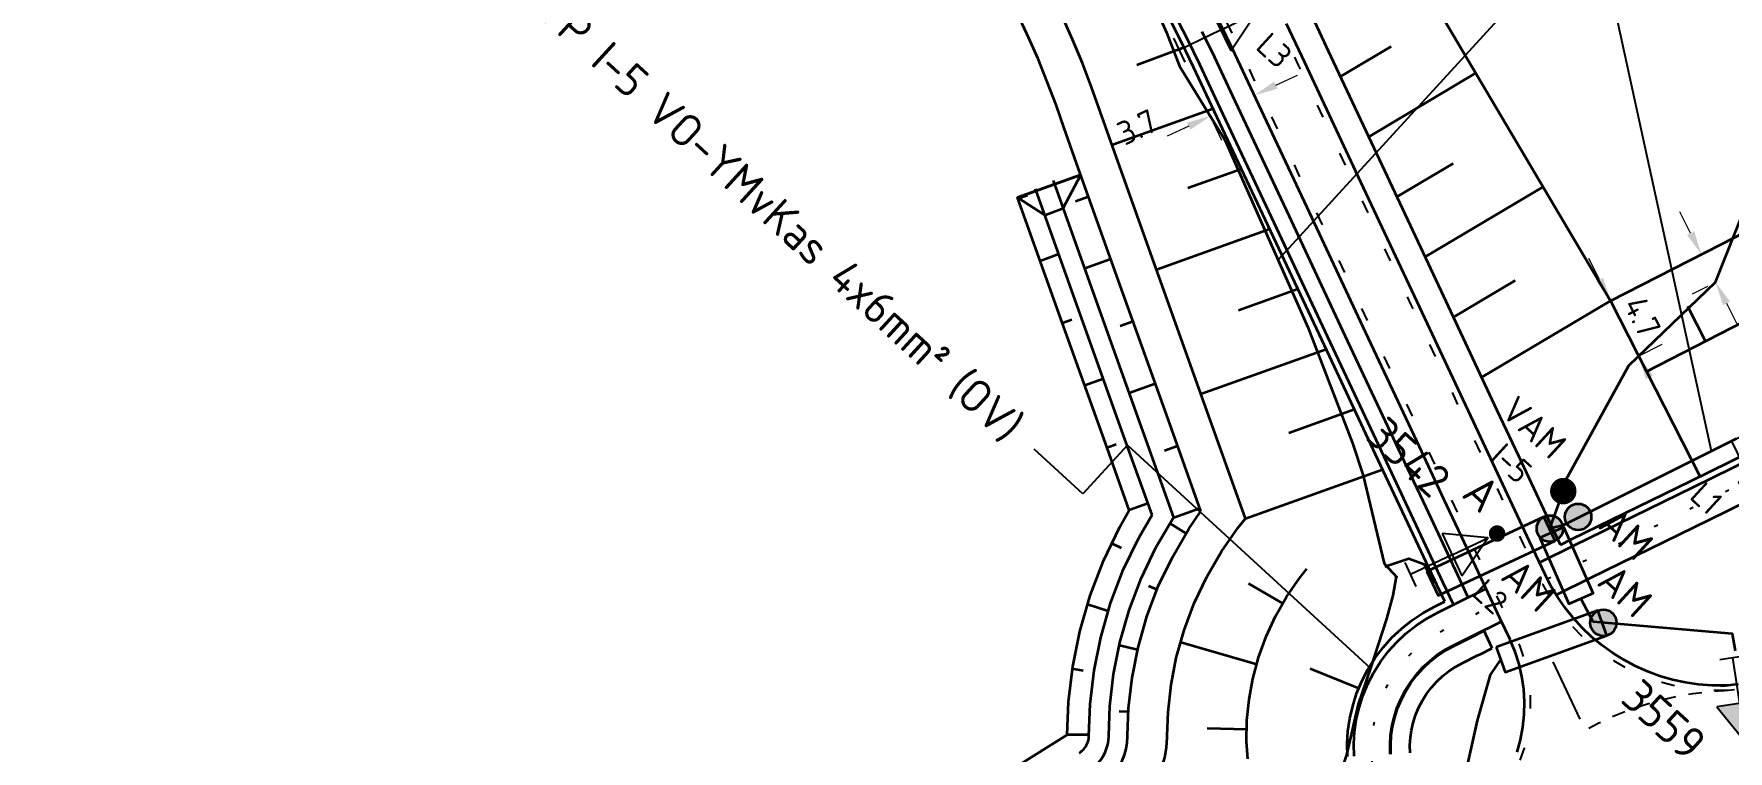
# Model space of a CAD drawing. Header units: metres. Extents: x 134219 to 139080, y 438661 to 444352.
# Drawn here: x 138169.1 to 138297.3, y 439284 to 439338.2 of the extents above; entities that cross this region are included whole.
import ezdxf
from ezdxf.enums import TextEntityAlignment as Align

# ---------------------------------------------------------------- set-up
doc = ezdxf.new("R2010")
doc.units = ezdxf.units.M
for name, pattern in [('11strp', [2, 1, -1]), ('13strp', [4, 1, -3]), ('30270strp', [3, 0.3, -2.7])]:
    doc.linetypes.add(name, pattern=pattern)
doc.layers.get('DEFPOINTS').update_dxf_attribs({"color": 193})
for name, color, linetype, lineweight in [('N-WE-KL-ET-T18', 1, 'Continuous', 18), ('N-WE-KL-ET-T25', 7, 'Continuous', 25), ('N-WE-KL-ET_LS_HULPSTUK_MOF-G', 10, 'Continuous', 35), ('N-WE-KL-ET_LS_OV_ARMATUUR-S', 7, 'Continuous', 25), ('N-WE-KL-ET_LS_OV_ARMATUUR-T18', 1, 'Continuous', 25), ('N-WE-KL-ET_LS_OV_KABEL-G', 10, 'KL-LS-OV-N', 35), ('N-WE-KL-ET_LS_OV_KABEL-M', 7, 'Continuous', 18), ('N-WE-KL-ET_LS_OV_KABEL-T25', 7, 'Continuous', 25), ('N-WE-KL-ET_LS_OV_MANTELBUIS-G', 10, 'Continuous', 35), ('Utd-ondergr-nw', 8, '13strp', 35)]:
    doc.layers.add(name, color=color, linetype=linetype, lineweight=lineweight)
doc.layers.add('N-WE-KL-ET_LS_OV_ARMATUUR-T25', color=2, linetype='Continuous')
doc.layers.add('Utd-weg-nw', color=8, linetype='Continuous')
doc.styles.add('ISO18', font='NLCS-ISO.ttf')
doc.styles.add('ISO25', font='NLCS-ISO.ttf')
doc.styles.add('NLCS-ISO', font='NLCS-ISO.ttf')
doc.styles.add('NLCS_18', font='NLCS-ISO.ttf', dxfattribs={"height": 1.8})
doc.styles.add('NLCS_25', font='NLCS-ISO.ttf', dxfattribs={"height": 2.5})
doc.linetypes.add('KL-LS-OV-N', pattern='A,4,-1,[103,NLCS.SHX,S=0.75,R=0,X=0,Y=0],-1,4,-1.5,["0V",Standard,S=1,R=0,X=0,Y=-0.5],-3', length=14.5)
doc.dimstyles.new('NLCS_t18_pijl_Dimension_l3_h1', dxfattribs={"dimtxt": 1.8, "dimasz": 1.8, "dimexe": 2, "dimexo": 2, "dimgap": 0.7, "dimtad": 1, "dimdec": 1, "dimzin": 0, "dimdsep": 46, "dimtxsty": 'NLCS_18', "dimcen": 2.5, "dimdle": 2, "dimclrd": 256, "dimclre": 256, "dimclrt": 256, "dimadec": 1, "dimazin": 0, "dimtfac": 1, "dimtdec": 1, "dimtofl": 0, "dimtmove": 1, "dimatfit": 0, "dimfxl": 0, "dimtolj": 1, "dimtzin": 0, "dimlwd": 18, "dimlwe": 18, "dimarcsym": 0})

# ---------------------------------------------------------------- blocks, each defined once
blk = doc.blocks.new('SKL-ET_OV_ARMATUUR_HD_NATRIUM_1x150W-SO (3)')
for points in [[(3.49, -1.76), (6.49, 0), (3.49, 1.76)], [(3.49, 1.76), (3.49, -1.76)], [(0, 1), (0, -1)], [(3.49, 0), (0, 0)], [(3.49, 0), (6.49, 0)]]:
    blk.add_lwpolyline(points)
blk.add_solid([(3.49, 0), (3.49, -1.76), (6.49, 0)])
at = {"layer": 'N-WE-KL-ET-T18', "linetype": 'ByBlock', "style": 'NLCS-ISO'}
blk.add_attdef('GROEPSNUMMER', text='', height=1.8, dxfattribs=at).set_placement((-2, -4), align=Align.RIGHT)
blk.add_attdef('FASE-AANSLUITING', (10, -4), '', height=1.8, dxfattribs=at)
at = {"layer": 'N-WE-KL-ET-T18', "linetype": 'ByBlock', "style": 'NLCS-ISO', "flags": 1}
for tag, p in [('TYPE_ARMATUUR', (7.76, -13.46)), ('TYPE_FABRIKAAT', (7.76, -17.24)), ('VERMOGEN_LAMP', (7.76, -21.02)), ('SPIEGELSTAND', (7.76, -24.81)), ('HOOGTE_LICHTMAST', (7.76, -28.59)), ('UITLEGGERHOEK', (7.76, -32.38)), ('TYPE_LICHTMAST', (7.76, -36.16)), ('BOTSVRIENDELIJK', (7.76, -39.95)), ('POSITIE_LICHTMAST', (7.76, -43.73)), ('KABELAANSLUITING', (7.76, -47.52)), ('VOEDINGSPUNT', (7.76, -51.3))]:
    blk.add_attdef(tag, p, '', height=1.8, dxfattribs=at)
at = {"layer": 'N-WE-KL-ET-T25', "linetype": 'ByBlock', "style": 'NLCS-ISO'}
blk.add_attdef('MASTNUMMER', text='', height=2.5, dxfattribs=at).set_placement((4, 4.31), align=Align.MIDDLE)
at = {"layer": 'N-WE-KL-ET-T25', "linetype": 'ByBlock', "style": 'NLCS-ISO', "flags": 1}
blk.add_attdef('TYPE_SYMBOOL', (7.76, -10.06), '', height=2.5, dxfattribs=at)
blk = doc.blocks.new('SKL-ET_OV_ARMATUUR_HD_NATRIUM_1x100W-SO (1)')
for points in [[(3.49, -1.76), (6.49, 0), (3.49, 1.76)], [(3.49, 1.76), (3.49, -1.76)], [(0, 1), (0, -1)], [(3.49, 0), (0, 0)], [(3.49, 0), (6.5, 0)]]:
    blk.add_lwpolyline(points)
at = {"const_width": 0.625}
blk.add_lwpolyline([(6.94, 0, 1), (7.56, 0, 1)], format="xyb", close=True, dxfattribs=at)
at = {"layer": 'N-WE-KL-ET_LS_OV_ARMATUUR-T18', "style": 'ISO18', "flags": 1}
for tag, p in [('TYPE_ARMATUUR', (3.07, -6.82)), ('VERMOGEN_LAMP', (3.07, -10.61)), ('SPIEGELSTAND', (3.07, -14.39)), ('HOOGTE_LICHTMAST', (3.07, -18.17)), ('UITLEGGERHOEK', (3.07, -21.96)), ('TYPE_LICHTMAST', (3.07, -25.74)), ('BOTSVRIENDELIJK', (3.07, -29.53)), ('POSITIE_LICHTMAST', (3.07, -33.31)), ('KABELAANSLUITNG', (3.07, -37.1)), ('VOEDINGSPUNT', (3.07, -44.67))]:
    blk.add_attdef(tag, p, '', height=1.8, dxfattribs=at)
at = {"layer": 'N-WE-KL-ET_LS_OV_ARMATUUR-T18', "style": 'ISO18'}
for tag, p in [('FASE-AANSLUITING_1', (3.07, -40.88)), ('GROEPSNUMMER', (3.07, -48.45))]:
    blk.add_attdef(tag, p, '', height=1.8, dxfattribs=at)
at = {"layer": 'N-WE-KL-ET_LS_OV_ARMATUUR-T25', "style": 'ISO25'}
for tag, p in [('MASTNUMMER', (3.07, 7.39)), ('TYPE_SYMBOOL', (3.07, 3.61))]:
    blk.add_attdef(tag, p, '', height=2.5, dxfattribs=at)
blk = doc.blocks.new('SKL-ET_HULP_MOF_AFDEKMOF_SO')
at = {"ltscale": 10}
h = blk.add_hatch(color=256, dxfattribs=at)
edge = h.paths.add_edge_path()
edge.add_arc((0, 0), 1, 0, 360)
blk.add_circle((0, 0), 1)
at = {"layer": 'N-WE-KL-ET-T18', "style": 'NLCS-ISO', "flags": 1}
for tag, p in [('OMSCHRIJVING_LEGENDA', (0, -8.43)), ('LOCATIE', (0, -12.22)), ('MASTNUMMER', (0, -16)), ('VAN', (0, -19.78)), ('NAAR', (0, -23.57)), ('AFTAKKING', (0, -27.35)), ('VOEDINGSPUNT', (0, -31.14)), ('GROEPSNUMMER', (0, -34.92)), ('POSITIE_X', (0, -38.71)), ('POSITIE_Y', (0, -42.49)), ('OVERIGE_OPMERKING(EN)_2', (0, -50.06))]:
    blk.add_attdef(tag, p, '', height=1.8, dxfattribs=at)
at = {"layer": 'N-WE-KL-ET-T18', "style": 'NLCS-ISO'}
blk.add_attdef('OVERIGE_OPMERKING(EN)_1', (0, -46.28), '', height=1.8, dxfattribs=at)
at = {"layer": 'N-WE-KL-ET-T25', "style": 'NLCS-ISO'}
blk.add_attdef('SOORT_MOF', (0, 2.71), '', height=2.25, dxfattribs=at)
blk = doc.blocks.new('SKL-ET_HULP_MOF_VERBINDING_AFTAKMOF-SO')
at = {"const_width": 1}
blk.add_lwpolyline([(-0.5, 0, 1), (0.5, 0, 1)], format="xyb", close=True, dxfattribs=at)
blk.add_circle((0, 0), 0.5)
at = {"layer": 'N-WE-KL-ET-T18', "linetype": 'ByBlock', "style": 'NLCS-ISO', "flags": 1}
for tag, p in [('OMSCHRIJVING_LEGENDA', (0, -8.43)), ('LOCATIE', (0, -12.22)), ('MASTNUMMER', (0, -16)), ('VAN', (0, -19.78)), ('NAAR', (0, -23.57)), ('AFTAKKING', (0, -27.35)), ('VOEDINGSPUNT', (0, -31.14)), ('GROEPSNUMMER', (0, -34.92)), ('POSITIE_X', (0, -38.71)), ('POSITIE_Y', (0, -42.49)), ('OVERIGE_OPMERKING(EN)_2', (0, -50.06))]:
    blk.add_attdef(tag, p, '', height=1.8, dxfattribs=at)
at = {"layer": 'N-WE-KL-ET-T18', "linetype": 'ByBlock', "style": 'NLCS-ISO'}
blk.add_attdef('OVERIGE_OPMERKING(EN)_1', (0, -46.28), '', height=1.8, dxfattribs=at)
at = {"layer": 'N-WE-KL-ET-T25', "linetype": 'ByBlock', "style": 'NLCS-ISO'}
blk.add_attdef('SOORT_MOF', text='', height=2.25, dxfattribs=at).set_placement((0, 3), align=Align.MIDDLE)
blk = doc.blocks.new('SKL-ET_OV_ARMATUUR_LD_NATRIUM_1x55W-SO')
for points in [[(0, 0.88), (0, -0.88)], [(3, 0), (0, 0)]]:
    blk.add_lwpolyline(points)
blk.add_lwpolyline([(3, 0.88), (7.75, 0.88), (7.75, -0.88), (3, -0.88)], close=True)
blk.add_solid([(3, 0.88), (3, -0.88), (3, 0.88), (7.75, -0.88)])
at = {"layer": 'N-WE-KL-ET-T18', "linetype": 'ByBlock', "style": 'NLCS-ISO'}
blk.add_attdef('GROEPSNUMMER', text='', height=1.8, dxfattribs=at).set_placement((-2, -4), align=Align.RIGHT)
blk.add_attdef('FASE-AANSLUITING', (10, -4), '', height=1.8, dxfattribs=at)
at = {"layer": 'N-WE-KL-ET-T18', "linetype": 'ByBlock', "style": 'NLCS-ISO', "flags": 1}
for tag, p in [('TYPE_ARMATUUR', (7.76, -13.46)), ('TYPE_FABRIKAAT', (7.76, -17.24)), ('VERMOGEN_LAMP', (7.76, -21.02)), ('SPIEGELSTAND', (7.76, -24.81)), ('HOOGTE_LICHTMAST', (7.76, -28.59)), ('UITLEGGERHOEK', (7.76, -32.38)), ('TYPE_LICHTMAST', (7.76, -36.16)), ('BOTSVRIENDELIJK', (7.76, -39.95)), ('POSITIE_LICHTMAST', (7.76, -43.73)), ('KABELAANSLUITING', (7.76, -47.52)), ('VOEDINGSPUNT', (7.76, -51.3))]:
    blk.add_attdef(tag, p, '', height=1.8, dxfattribs=at)
at = {"layer": 'N-WE-KL-ET-T25', "linetype": 'ByBlock', "style": 'NLCS-ISO'}
blk.add_attdef('MASTNUMMER', text='', height=2.5, dxfattribs=at).set_placement((4, 3.31), align=Align.MIDDLE)
at = {"layer": 'N-WE-KL-ET-T25', "linetype": 'ByBlock', "style": 'NLCS-ISO', "flags": 1}
blk.add_attdef('TYPE_SYMBOOL', (7.76, -10.06), '', height=2.5, dxfattribs=at)
blk = doc.blocks.new('*D542')
at = {"layer": 'DEFPOINTS', "color": 0, "transparency": 16777216}
for p in [(138261.43, 439333.53), (138258.1, 439331.96), (138258.1, 439331.96)]:
    blk.add_point(p, dxfattribs=at)
at = {"layer": 'N-WE-KL-ET_LS_OV_KABEL-M', "linetype": 'Continuous', "lineweight": 18, "transparency": 16777216}
for p, q in [((138263.06, 439334.3), (138264.69, 439335.06)), ((138256.47, 439331.2), (138254.84, 439330.43))]:
    blk.add_line(p, q, dxfattribs=at)
at = {"layer": 'N-WE-KL-ET_LS_OV_KABEL-M', "lineweight": 18, "transparency": 16777216}
for p, q in [((138261.43, 439333.53), (138262.28, 439331.72)), ((138258.1, 439331.96), (138258.95, 439330.15))]:
    blk.add_line(p, q, dxfattribs=at)
at = {"layer": 'N-WE-KL-ET_LS_OV_KABEL-M', "transparency": 16777216}
for points in [[(138262.93, 439334.57), (138263.19, 439334.03), (138261.43, 439333.53)], [(138256.34, 439331.47), (138256.59, 439330.93), (138258.1, 439331.96)]]:
    blk.add_solid(points, dxfattribs=at)
at = {"layer": 'N-WE-KL-ET_LS_OV_KABEL-M', "transparency": 16777216, "insert": (138252.56, 439331.13), "char_height": 1.8, "attachment_point": 5, "rotation": 25.1748, "style": 'NLCS_18'}
blk.add_mtext('\\A1;3.7', dxfattribs=at)
blk = doc.blocks.new('*D594')
at = {"layer": 'DEFPOINTS', "color": 0, "transparency": 16777216}
for p in [(138295.25, 439321.51, 5.8), (138295.25, 439321.51), (138296.32, 439319.41, 5.8)]:
    blk.add_point(p, dxfattribs=at)
at = {"layer": 'N-WE-KL-ET_LS_OV_KABEL-M', "linetype": 'Continuous', "lineweight": 18, "transparency": 16777216}
for p, q in [((138294.43, 439323.11), (138293.61, 439324.72)), ((138297.14, 439317.81), (138297.96, 439316.2))]:
    blk.add_line(p, q, dxfattribs=at)
at = {"layer": 'N-WE-KL-ET_LS_OV_KABEL-M', "lineweight": 18, "transparency": 16777216}
for p, q in [((138294.63, 439321.19), (138293.47, 439320.6)), ((138295.7, 439319.09), (138294.54, 439318.5))]:
    blk.add_line(p, q, dxfattribs=at)
at = {"layer": 'N-WE-KL-ET_LS_OV_KABEL-M', "transparency": 16777216}
for points in [[(138294.7, 439323.25), (138294.16, 439322.98), (138295.25, 439321.51)], [(138297.41, 439317.94), (138296.88, 439317.67), (138296.32, 439319.41)]]:
    blk.add_solid(points, dxfattribs=at)
at = {"layer": 'N-WE-KL-ET_LS_OV_KABEL-M', "transparency": 16777216, "insert": (138300.24, 439315.27), "char_height": 1.8, "attachment_point": 5, "rotation": 297.0736, "style": 'NLCS_18'}
blk.add_mtext('\\A1;2.4', dxfattribs=at)
blk = doc.blocks.new('*D595')
at = {"layer": 'DEFPOINTS', "color": 0, "transparency": 16777216}
for p in [(138288.37, 439317.99), (138290.5, 439313.82), (138290.5, 439313.82)]:
    blk.add_point(p, dxfattribs=at)
at = {"layer": 'N-WE-KL-ET_LS_OV_KABEL-M', "linetype": 'Continuous', "lineweight": 18, "transparency": 16777216}
for p, q in [((138287.55, 439319.6), (138286.73, 439321.2)), ((138291.32, 439312.22), (138292.14, 439310.62))]:
    blk.add_line(p, q, dxfattribs=at)
at = {"layer": 'N-WE-KL-ET_LS_OV_KABEL-M', "lineweight": 18, "transparency": 16777216}
for p, q in [((138288.37, 439317.99), (138290.15, 439318.9)), ((138290.5, 439313.82), (138292.28, 439314.73))]:
    blk.add_line(p, q, dxfattribs=at)
at = {"layer": 'N-WE-KL-ET_LS_OV_KABEL-M', "transparency": 16777216}
for points in [[(138287.82, 439319.73), (138287.29, 439319.46), (138288.37, 439317.99)], [(138291.59, 439312.36), (138291.05, 439312.08), (138290.5, 439313.82)]]:
    blk.add_solid(points, dxfattribs=at)
at = {"layer": 'N-WE-KL-ET_LS_OV_KABEL-M', "transparency": 16777216, "insert": (138290.78, 439316.8), "char_height": 1.8, "attachment_point": 5, "rotation": 297.0426, "style": 'NLCS_18'}
blk.add_mtext('\\A1;4.7', dxfattribs=at)

msp = doc.modelspace()

# ---------------------------------------------------------------- linework, layer by layer
at = {"layer": 'N-WE-KL-ET_LS_OV_KABEL-G', "flags": 128}
for points, elevation in [([(138297.88, 439307.56), (138291.33, 439304.29), (138284.77, 439301.01), (138283.79, 439300.78), (138284.78, 439303.55), (138284.58, 439303.72), (138289.76, 439313.11), (138296.32, 439319.41), (138306.22, 439344.35), (138330.23, 439380.81), (138330.4, 439384.63), (138328.86, 439389.54), (138321.85, 439396.87), (138309.17, 439409.67), (138310.13, 439410.85), (138311.58, 439412.6), (138296.33, 439427.29), (138295.94, 439426.88), (138287.7, 439434.96), (138261.65, 439462.48), (138242.31, 439482.6), (138224.69, 439501.35), (138202.41, 439524.41), (138176.32, 439550.47), (138148.52, 439577.54), (138128.94, 439595.95), (138108.4, 439614.05), (138091.22, 439629.45), (138078.65, 439641.01), (138069.59, 439650), (138063.78, 439645.87), (138063.79, 439645.88)], 1.01), ([(138226.41, 439370.48), (138226.42, 439370.48), (138226.78, 439370.29), (138227.32, 439370.25), (138230.28, 439368.21), (138232.1, 439367.23), (138237.95, 439362.02), (138243.25, 439356.44), (138248.65, 439349.64), (138252.11, 439344.3), (138254.79, 439338.28), (138255.76, 439335.72), (138259.21, 439330.17), (138265.47, 439316), (138268.85, 439307.24), (138269.67, 439304.79), (138271.26, 439298.13), (138272.2, 439297.12), (138272.17, 439297.15), (138271.91, 439295.71), (138271.42, 439293.96), (138270.22, 439290.23), (138269.28, 439287.52), (138268.39, 439283.68), (138266.98, 439279.38), (138265.73, 439276.55), (138264.4, 439274.52), (138262.92, 439273.13), (138255.87, 439268.77), (138246.39, 439263.3), (138237.65, 439258.49), (138229.75, 439254.86), (138220.46, 439250.15), (138211.45, 439245.2), (138205.94, 439241.88), (138201.48, 439238.69), (138199.37, 439237.2), (138190.42, 439229.42), (138177.69, 439218.52), (138159.93, 439203.43)], 2.94), ([(138283.76, 439300.76), (138283.79, 439300.78), (138283.9, 439300.65), (138283.95, 439300.49), (138283.94, 439300.49)], 4.85), ([(138271.3, 439297.92), (138273.11, 439298.53), (138274.28, 439298.08), (138274.86, 439296.86), (138275.08, 439296.94), (138274.91, 439296.62)], 4.85), ([(138297.82, 439291.53), (138297.61, 439292.83), (138287.06, 439293.73), (138286.13, 439295.5), (138286.13, 439295.5)], 4.86), ([(138287.83, 439293.66), (138287.75, 439293.63)], 4.99), ([(138280.06, 439290.88), (138280.07, 439290.9), (138279.28, 439289.73), (138278.28, 439286.27), (138277.31, 439281.86), (138278.03, 439280.89)], 5.32)]:
    msp.add_lwpolyline(points, dxfattribs=dict(at, elevation=elevation))
at = {"layer": 'N-WE-KL-ET_LS_OV_KABEL-T25'}
for p, q in [((138263.22, 439321.09), (138283.8, 439343.55)), ((138296.01, 439306.63, 5.2), (138288.03, 439343.13)), ((138251.83, 439307.09), (138248.45, 439303.4)), ((138251.83, 439307.09), (138270.22, 439290.24)), ((138248.45, 439303.4), (138244.77, 439306.78))]:
    msp.add_line(p, q, dxfattribs=at)
at = {"layer": 'N-WE-KL-ET_LS_OV_MANTELBUIS-G', "linetype": 'Continuous'}
for points in [[(138274.49, 439297.53), (138275.34, 439295.72), (138284.18, 439299.86), (138283.33, 439301.67)], [(138284.85, 439300.89), (138283.02, 439300.09), (138285.22, 439295.09), (138287.05, 439295.9)], [(138279.73, 439291.82), (138280.4, 439289.94), (138288.09, 439292.69), (138287.42, 439294.58)]]:
    msp.add_lwpolyline(points, close=True, dxfattribs=at)
at = {"layer": 'Utd-ondergr-nw', "linetype": 'Continuous', "flags": 128}
for points in [[(138260.76, 439301.54), (138257.62, 439310.33), (138254.23, 439319.79), (138250.85, 439329.25), (138249.76, 439332.31), (138249.11, 439334.14), (138248.42, 439335.95), (138247.68, 439337.75), (138246.8, 439339.73), (138245.87, 439341.69), (138244.87, 439343.63), (138243.82, 439345.54), (138242.72, 439347.43), (138241.55, 439349.3), (138240.33, 439351.14), (138239.06, 439352.94), (138237.92, 439354.48), (138236.74, 439355.99), (138235.51, 439357.47), (138233.2, 439360.15), (138226.63, 439367.75)], [(138257.39, 439302.09), (138254.9, 439309.06), (138251.52, 439318.52), (138248.14, 439327.98), (138247.04, 439331.04), (138246.43, 439332.8), (138245.77, 439334.54), (138245.07, 439336.28), (138244.23, 439338.18), (138243.34, 439340.07), (138242.39, 439341.94), (138241.39, 439343.79), (138240.33, 439345.61), (138239.22, 439347.41), (138238.06, 439349.18), (138236.84, 439350.93), (138235.75, 439352.41), (138234.61, 439353.87), (138233.44, 439355.3), (138231.12, 439357.98), (138224.56, 439365.58)], [(138288.37, 439317.99), (138285.22, 439323.31), (138280.1, 439331.95), (138274.97, 439340.59)], [(138275.83, 439295.26), (138275.24, 439296.52), (138272.83, 439301.63), (138270.98, 439305.57), (138266.73, 439314.62), (138262.48, 439323.67), (138258.22, 439332.72), (138256.84, 439335.65), (138255.92, 439337.55), (138254.95, 439339.43)], [(138276.49, 439295.03), (138275.69, 439296.73), (138273.29, 439301.84), (138271.44, 439305.78), (138267.18, 439314.83), (138262.93, 439323.88), (138258.67, 439332.93), (138257.3, 439335.86), (138256.37, 439337.78), (138255.39, 439339.67)], [(138284.58, 439299.55), (138284.06, 439300.66), (138281.66, 439305.78), (138279.81, 439309.71), (138275.55, 439318.76), (138271.3, 439327.81), (138267.05, 439336.87), (138265.67, 439339.79)], [(138277.61, 439295.58), (138276.82, 439297.26), (138274.42, 439302.38), (138272.57, 439306.31), (138268.31, 439315.36), (138264.06, 439324.41), (138259.81, 439333.46), (138258.43, 439336.39), (138257.49, 439338.33)], [(138281.32, 439283.89), (138281.57, 439284.81), (138281.75, 439285.76), (138281.85, 439286.72), (138281.87, 439287.68), (138281.81, 439288.65), (138281.67, 439289.6), (138281.45, 439290.54), (138281.16, 439291.46), (138280.79, 439292.35), (138280.77, 439292.39), (138280.03, 439293.97), (138278.18, 439297.9), (138275.77, 439303.01), (138273.92, 439306.95), (138269.67, 439316), (138265.42, 439325.05), (138261.16, 439334.1), (138259.79, 439337.03), (138258.83, 439339.01)], [(138297.25, 439288.92), (138297.03, 439288.91), (138296.03, 439288.92), (138295.04, 439289), (138294.05, 439289.14), (138293.07, 439289.35), (138292.11, 439289.63), (138291.17, 439289.98), (138290.26, 439290.38), (138289.37, 439290.85), (138288.52, 439291.38), (138287.71, 439291.96), (138286.94, 439292.6), (138286.22, 439293.29), (138285.54, 439294.03), (138284.92, 439294.81), (138284.35, 439295.63), (138283.84, 439296.49), (138283.43, 439297.31), (138282.25, 439299.81), (138279.85, 439304.93), (138278, 439308.86), (138273.74, 439317.91), (138269.49, 439326.96), (138265.24, 439336.01), (138263.86, 439338.94)], [(138252.54, 439335.83), (138256.11, 439337.16)], [(138271.78, 439337.22), (138267.95, 439334.95)], [(138278.17, 439335.2), (138270.08, 439330.4)], [(138250.66, 439329.79), (138258.31, 439332.53)], [(138256.4, 439326.53), (138260.45, 439327.98)], [(138276.47, 439328.38), (138272.22, 439325.86)], [(138288.37, 439317.99), (138296.76, 439322.28), (138299.32, 439323.59), (138299.75, 439323.83), (138299.88, 439323.94), (138300.01, 439324.05), (138300.14, 439324.16), (138300.25, 439324.29), (138300.36, 439324.42), (138300.46, 439324.56), (138300.56, 439324.71), (138300.64, 439324.86), (138300.72, 439325.02), (138300.91, 439325.44), (138301.47, 439326.58), (138302.49, 439328.7)], [(138253.69, 439301.82), (138251.64, 439307.53), (138248.26, 439316.99), (138244.88, 439326.45)], [(138255.34, 439301.62), (138253, 439308.17), (138249.62, 439317.62), (138246.24, 439327.08)], [(138283.27, 439326.6), (138274.36, 439321.31)], [(138251.97, 439302.17), (138250.29, 439306.89), (138246.9, 439316.35), (138243.52, 439325.81)], [(138244.26, 439325.96), (138243.55, 439325.71)], [(138247.91, 439325.52), (138248.89, 439325.87)], [(138291.1, 439312.65), (138299.4, 439316.9), (138302.07, 439318.26), (138302.69, 439318.6), (138303.12, 439318.88), (138303.53, 439319.18), (138303.92, 439319.51), (138304.29, 439319.85), (138304.64, 439320.22), (138305, 439320.63), (138305.32, 439321.07), (138305.62, 439321.52), (138305.89, 439321.99), (138306.21, 439322.62), (138306.8, 439323.83), (138307.79, 439325.9)], [(138254.03, 439320.37), (138262.59, 439323.43)], [(138246.64, 439321.51), (138245.24, 439321)], [(138282.99, 439298.21), (138285.65, 439299.52), (138294.63, 439303.92), (138303.61, 439308.32), (138306.47, 439309.73), (138307.41, 439310.22), (138308.32, 439310.76), (138309.19, 439311.36), (138310.03, 439312), (138310.83, 439312.69), (138311.59, 439313.43), (138312.36, 439314.26), (138313.07, 439315.14), (138313.74, 439316.07), (138314.34, 439317.03), (138314.89, 439318.03), (138315.55, 439319.32), (138316.56, 439321.26)], [(138284.58, 439299.55), (138285.43, 439299.97), (138294.41, 439304.37), (138303.39, 439308.77), (138306.25, 439310.18), (138307.16, 439310.66), (138308.05, 439311.19), (138308.9, 439311.76), (138309.71, 439312.39), (138310.49, 439313.06), (138311.23, 439313.78), (138311.98, 439314.59), (138312.68, 439315.45), (138313.32, 439316.35), (138313.91, 439317.28), (138314.44, 439318.26), (138315.1, 439319.55), (138316.12, 439321.5)], [(138248.61, 439320.46), (138250.57, 439321.16)], [(138284.26, 439295.77), (138286.86, 439297.05), (138295.84, 439301.45), (138304.82, 439305.85), (138307.69, 439307.26), (138308.76, 439307.82), (138309.8, 439308.45), (138310.8, 439309.13), (138311.76, 439309.87), (138312.68, 439310.66), (138313.55, 439311.5), (138314.44, 439312.46), (138315.26, 439313.48), (138316.02, 439314.54), (138316.71, 439315.64), (138317.34, 439316.79), (138317.99, 439318.06), (138318.99, 439319.98)], [(138260.22, 439317.28), (138264.72, 439318.89)], [(138281.16, 439319.53), (138276.49, 439316.76)], [(138288.37, 439317.99), (138278.63, 439312.22)], [(138288.37, 439317.99), (138291.1, 439312.65)], [(138294.19, 439317.6), (138295.55, 439314.93)], [(138247.63, 439316.55), (138246.92, 439316.3)], [(138251.27, 439316.1), (138252.26, 439316.45)], [(138257.39, 439310.96), (138266.86, 439314.34)], [(138291.1, 439312.65), (138295.14, 439304.73)], [(138250.01, 439312.09), (138248.61, 439311.59)], [(138251.97, 439311.04), (138253.94, 439311.74)], [(138264.04, 439308.02), (138269, 439309.8)], [(138250.99, 439307.13), (138250.29, 439306.88)], [(138254.64, 439306.68), (138255.63, 439307.04)], [(138260.76, 439301.54), (138271.13, 439305.25)], [(138247.27, 439285.19), (138247.37, 439287.69), (138247.69, 439290.35), (138248.22, 439292.99), (138249, 439295.71), (138250.02, 439298.35), (138251.26, 439300.91), (138251.97, 439302.17)], [(138249.74, 439281.33), (138249.97, 439281.49), (138250.33, 439281.78), (138250.66, 439282.1), (138250.96, 439282.46), (138251.21, 439282.85), (138251.43, 439283.26), (138251.6, 439283.69), (138251.73, 439284.14), (138251.81, 439284.6), (138251.84, 439285.06), (138251.84, 439285.14), (138251.92, 439287.21), (138252.18, 439289.51), (138252.63, 439291.79), (138253.3, 439294.13), (138254.16, 439296.42), (138255.23, 439298.63), (138256.47, 439300.75), (138257.39, 439302.09)], [(138253.38, 439302.68), (138251.97, 439302.17)], [(138255.34, 439301.62), (138257.31, 439302.33)], [(138248.18, 439283.81), (138248.26, 439283.86), (138248.39, 439283.97), (138248.5, 439284.08), (138248.61, 439284.21), (138248.7, 439284.34), (138248.77, 439284.49), (138248.83, 439284.64), (138248.88, 439284.79), (138248.91, 439284.95), (138248.92, 439285.12), (138248.92, 439285.14), (138249.01, 439287.52), (138249.31, 439290.05), (138249.81, 439292.56), (138250.55, 439295.14), (138251.51, 439297.66), (138252.69, 439300.09), (138253.69, 439301.82)], [(138248.98, 439282.54), (138249.14, 439282.65), (138249.38, 439282.84), (138249.61, 439283.07), (138249.81, 439283.31), (138249.99, 439283.58), (138250.14, 439283.86), (138250.25, 439284.15), (138250.34, 439284.46), (138250.39, 439284.77), (138250.42, 439285.09), (138250.42, 439285.14), (138250.5, 439287.36), (138250.78, 439289.77), (138251.26, 439292.16), (138251.96, 439294.62), (138252.87, 439297.02), (138253.99, 439299.34), (138255.3, 439301.56), (138255.34, 439301.62)], [(138251.33, 439278.79), (138251.72, 439279.05), (138252.32, 439279.54), (138252.87, 439280.08), (138253.37, 439280.68), (138253.79, 439281.32), (138254.15, 439282.01), (138254.44, 439282.72), (138254.65, 439283.47), (138254.79, 439284.23), (138254.84, 439285), (138254.84, 439285.14), (138254.9, 439286.9), (138255.13, 439288.96), (138255.52, 439291), (138256.11, 439293.1), (138256.88, 439295.15), (138257.83, 439297.14), (138258.94, 439299.04), (138260.21, 439300.85), (138260.76, 439301.54)], [(138255.06, 439301.16), (138256.27, 439300.4)], [(138251.39, 439299.3), (138250.65, 439299.66)], [(138260.93, 439283.37), (138260.84, 439284.69), (138260.87, 439286.27), (138261.03, 439287.85), (138261.31, 439289.42), (138261.75, 439291.04), (138262.32, 439292.62), (138263.03, 439294.15), (138263.87, 439295.63), (138264.84, 439297.03), (138265.39, 439297.73)], [(138253.42, 439296.45), (138254.07, 439296.18)], [(138261, 439296.64), (138263.58, 439295.12)], [(138268.97, 439283.58), (138268.95, 439284.5), (138269.01, 439285.42), (138269.14, 439286.33), (138269.35, 439287.23), (138269.64, 439288.15), (138270.01, 439289.04), (138270.46, 439289.9), (138270.97, 439290.71), (138271.55, 439291.48), (138272.2, 439292.2), (138272.9, 439292.86), (138273.66, 439293.46), (138274.47, 439293.99), (138275.31, 439294.45), (138276.47, 439295.02), (138276.67, 439295.11), (138278.96, 439296.24)], [(138250.38, 439294.54), (138248.81, 439295.03)], [(138268.47, 439283.55), (138268.45, 439284.51), (138268.51, 439285.47), (138268.65, 439286.42), (138268.87, 439287.36), (138269.17, 439288.32), (138269.56, 439289.25), (138270.02, 439290.14), (138270.56, 439291), (138271.17, 439291.8), (138271.84, 439292.55), (138272.58, 439293.24), (138273.37, 439293.86), (138274.21, 439294.42), (138275.09, 439294.9), (138275.83, 439295.26)], [(138271.71, 439283.74), (138271.7, 439284.44), (138271.74, 439285.13), (138271.84, 439285.82), (138272, 439286.5), (138272.22, 439287.2), (138272.5, 439287.88), (138272.84, 439288.53), (138273.23, 439289.15), (138273.67, 439289.73), (138274.16, 439290.27), (138274.7, 439290.77), (138275.27, 439291.23), (138275.88, 439291.63), (138276.52, 439291.98), (138277.68, 439292.55), (138277.88, 439292.65), (138280.13, 439293.75)], [(138271.76, 439283.74), (138271.75, 439284.44), (138271.79, 439285.13), (138271.89, 439285.82), (138272.05, 439286.49), (138272.27, 439287.18), (138272.55, 439287.86), (138272.88, 439288.5), (138273.27, 439289.12), (138273.71, 439289.7), (138274.2, 439290.24), (138274.73, 439290.74), (138275.3, 439291.19), (138275.91, 439291.59), (138276.55, 439291.93), (138277.7, 439292.5), (138277.91, 439292.6), (138278.8, 439293.04)], [(138279.42, 439291.73), (138278.78, 439293.09)], [(138251.22, 439291.98), (138252.6, 439291.65)], [(138255.86, 439292.2), (138261.62, 439290.54)], [(138273.21, 439283.83), (138273.2, 439284.4), (138273.24, 439284.98), (138273.32, 439285.55), (138273.45, 439286.11), (138273.63, 439286.69), (138273.86, 439287.24), (138274.14, 439287.78), (138274.46, 439288.29), (138274.83, 439288.77), (138275.23, 439289.22), (138275.68, 439289.64), (138276.15, 439290.01), (138276.65, 439290.34), (138277.19, 439290.63), (138278.34, 439291.2), (138278.54, 439291.3), (138279.42, 439291.73)], [(138248.48, 439290.04), (138247.66, 439290.17)], [(138265.66, 439290.21), (138269.33, 439288.71)], [(138296.71, 439288.89), (138297.08, 439288.92), (138298.05, 439289.05)], [(138251.2, 439286.99), (138251.91, 439286.95)], [(138257.86, 439285.69), (138260.86, 439285.62)], [(138218.14, 439267.83), (138219.11, 439268.39), (138222.83, 439270.54), (138226.63, 439272.77), (138230.93, 439275.26), (138235.09, 439277.73), (138239.24, 439280.22), (138243.36, 439282.75), (138247.27, 439285.19)], [(138248.92, 439285.18), (138247.27, 439285.19)]]:
    msp.add_lwpolyline(points, dxfattribs=at)
at = {"layer": 'Utd-ondergr-nw', "linetype": 'Continuous'}
msp.add_lwpolyline([(138243.52, 439325.81), (138248.3, 439327.52)], dxfattribs=at)
msp.add_lwpolyline([(138248.3, 439327.52), (138243.52, 439325.81), (138245.58, 439324.48), (138246.98, 439325)], close=True, dxfattribs=at)
at = {"layer": 'Utd-weg-nw', "linetype": '13strp', "flags": 128}
for points in [[(138297.18, 439288.54), (138296.19, 439288.53), (138295.2, 439288.58), (138294.2, 439288.71), (138293.22, 439288.89), (138292.25, 439289.15), (138291.31, 439289.46), (138290.38, 439289.84), (138289.48, 439290.28), (138288.62, 439290.78), (138287.79, 439291.34), (138286.99, 439291.95), (138286.24, 439292.61), (138285.54, 439293.32), (138284.88, 439294.07), (138284.28, 439294.87), (138283.73, 439295.7), (138283.24, 439296.57), (138282.95, 439297.14), (138281.8, 439299.6), (138279.39, 439304.72), (138277.54, 439308.65), (138273.29, 439317.7), (138269.04, 439326.75), (138264.78, 439335.8), (138263.41, 439338.73), (138262.4, 439340.8), (138261.35, 439342.84), (138260.24, 439344.85), (138258.96, 439347.06), (138257.61, 439349.22), (138256.21, 439351.35), (138254.74, 439353.43), (138253.22, 439355.48), (138251.64, 439357.48), (138250.01, 439359.44), (138248.33, 439361.35), (138246.83, 439362.96), (138245.29, 439364.53), (138243.72, 439366.07), (138241.17, 439368.51), (138233.94, 439375.41), (138226.7, 439382.32), (138219.47, 439389.22), (138216.4, 439392.15), (138214.97, 439393.49), (138214.61, 439393.81), (138213.5, 439394.79), (138212, 439396.06), (138210.01, 439397.65), (138207.96, 439399.18), (138205.87, 439400.65), (138204.89, 439401.31), (138203.74, 439402.05), (138201.56, 439403.39), (138199.34, 439404.65), (138197.08, 439405.85), (138194.79, 439406.97), (138194.16, 439407.26), (138192.46, 439408.02), (138190.1, 439409), (138187.71, 439409.91)], [(138279.53, 439279.84), (138279.57, 439279.89), (138280.17, 439280.67), (138280.7, 439281.49), (138281.16, 439282.36), (138281.54, 439283.26), (138281.86, 439284.19), (138282.09, 439285.14), (138282.25, 439286.11), (138282.33, 439287.08), (138282.33, 439288.06), (138282.24, 439289.04), (138282.08, 439290), (138281.84, 439290.95), (138281.53, 439291.88), (138281.2, 439292.65), (138280.48, 439294.18), (138278.63, 439298.11), (138276.23, 439303.23), (138274.38, 439307.16), (138270.12, 439316.21), (138265.87, 439325.26), (138261.62, 439334.31), (138260.24, 439337.24), (138259.27, 439339.23), (138258.26, 439341.19), (138257.2, 439343.13), (138255.96, 439345.25), (138254.67, 439347.33), (138253.31, 439349.38), (138251.91, 439351.38), (138250.44, 439353.35), (138248.93, 439355.28), (138247.36, 439357.16), (138245.73, 439359), (138244.29, 439360.55), (138242.82, 439362.06), (138241.3, 439363.54), (138238.75, 439365.98), (138231.52, 439372.88), (138224.29, 439379.78), (138217.05, 439386.69), (138213.98, 439389.62), (138212.61, 439390.9), (138212.27, 439391.21), (138211.21, 439392.14), (138209.77, 439393.36), (138207.86, 439394.88), (138205.91, 439396.35), (138203.91, 439397.76), (138202.97, 439398.38), (138201.86, 439399.1), (138199.78, 439400.37), (138197.65, 439401.59), (138195.49, 439402.73), (138193.3, 439403.81), (138192.7, 439404.08), (138191.07, 439404.81), (138188.81, 439405.75), (138186.52, 439406.62)]]:
    msp.add_lwpolyline(points, dxfattribs=at)
at = {"layer": 'Utd-weg-nw', "linetype": '11strp', "flags": 128}
for points in [[(138296.75, 439288.52), (138297.53, 439288.59), (138298.51, 439288.75), (138299.47, 439288.99), (138300.41, 439289.31), (138301.32, 439289.7), (138302.2, 439290.16), (138303.04, 439290.7), (138303.83, 439291.3), (138304.57, 439291.96), (138305.26, 439292.67), (138305.88, 439293.44), (138306.44, 439294.26), (138306.94, 439295.12), (138307.22, 439295.7), (138309.98, 439301.42), (138313.35, 439306.49), (138313.37, 439306.51), (138315.81, 439309.94), (138317.68, 439312.87), (138319.43, 439315.85), (138320.14, 439317.03), (138321.1, 439318.86), (138322.73, 439321.9), (138324.42, 439324.9), (138326.15, 439327.87), (138327.93, 439330.82), (138329.77, 439333.73), (138331.65, 439336.62), (138333.58, 439339.47), (138335.55, 439342.29), (138337.58, 439345.07), (138339.65, 439347.83), (138341.76, 439350.54), (138341.97, 439350.81), (138343.92, 439353.23), (138346.13, 439355.87), (138348.37, 439358.48), (138350.66, 439361.05), (138352.6, 439363.15), (138354.18, 439364.83), (138354.56, 439365.23), (138355.23, 439365.93)], [(138297.26, 439288.54), (138297.09, 439288.53), (138295.84, 439288.44), (138294.59, 439288.29), (138293.36, 439288.07), (138292.14, 439287.79), (138290.93, 439287.44), (138289.75, 439287.04), (138288.58, 439286.57), (138287.44, 439286.05), (138286.47, 439285.54)]]:
    msp.add_lwpolyline(points, dxfattribs=at)
at = {"layer": 'Utd-weg-nw', "linetype": '30270strp', "flags": 128}
for points in [[(138283.59, 439296.98), (138286.26, 439298.28), (138295.24, 439302.69), (138304.21, 439307.09), (138307.08, 439308.49), (138308.08, 439309.02), (138309.06, 439309.61), (138309.99, 439310.25), (138310.89, 439310.94), (138311.75, 439311.68), (138312.57, 439312.46), (138313.4, 439313.36), (138314.17, 439314.31), (138314.88, 439315.3), (138315.53, 439316.34), (138316.11, 439317.41), (138316.77, 439318.69), (138317.78, 439320.62)], [(138260.99, 439268.66), (138261.02, 439268.68), (138262.7, 439269.7), (138263.21, 439270.02), (138264.08, 439270.59), (138264.91, 439271.23), (138265.69, 439271.92), (138266.42, 439272.67), (138267.1, 439273.46), (138267.72, 439274.3), (138268.28, 439275.18), (138268.78, 439276.1), (138269.22, 439277.05), (138269.52, 439277.84), (138269.78, 439278.64), (138269.99, 439279.46), (138270.15, 439280.29), (138270.27, 439281.13), (138270.34, 439281.97), (138270.36, 439282.82), (138270.34, 439283.66), (138270.33, 439284.47), (138270.38, 439285.28), (138270.49, 439286.08), (138270.67, 439286.87), (138270.93, 439287.67), (138271.26, 439288.46), (138271.65, 439289.21), (138272.1, 439289.93), (138272.61, 439290.6), (138273.18, 439291.24), (138273.8, 439291.82), (138274.47, 439292.34), (138275.17, 439292.81), (138275.92, 439293.21), (138277.08, 439293.78), (138277.28, 439293.88), (138279.55, 439294.99)]]:
    msp.add_lwpolyline(points, dxfattribs=at)
at = {"layer": 'Utd-weg-nw', "linetype": 'Continuous', "flags": 128}
msp.add_lwpolyline([(138286.08, 439286.38), (138284.47, 439289.81), (138284.04, 439290.71)], dxfattribs=at)

# ---------------------------------------------------------------- block references
at = {"layer": 'N-WE-KL-ET_LS_HULPSTUK_MOF-G'}
ref = msp.add_blockref('SKL-ET_HULP_MOF_VERBINDING_AFTAKMOF-SO', (138284.8, 439303.61, 5.73), dxfattribs=at)
ref.add_attrib('SOORT_MOF', 'VAM', dxfattribs={"layer": 'N-WE-KL-ET_LS_OV_ARMATUUR-T25', "height": 2, "rotation": 317.498, "style": 'ISO25'}).set_placement((138280.63, 439310.22, 5.73), align=Align.MIDDLE_LEFT)
ref = msp.add_blockref('SKL-ET_HULP_MOF_AFDEKMOF_SO', (138285.92, 439301.66, 5.47), dxfattribs=at)
ref.add_attrib('SOORT_MOF', 'AM', (138287.32, 439300.93, 5.47), dxfattribs={"layer": 'N-WE-KL-ET_LS_OV_ARMATUUR-T25', "height": 2.25, "rotation": 317.498, "style": 'ISO25'})
ref = msp.add_blockref('SKL-ET_HULP_MOF_AFDEKMOF_SO', (138283.79, 439300.78, 5.8), dxfattribs=at)
ref.add_attrib('SOORT_MOF', 'AM', (138279.95, 439297.02, 5.8), dxfattribs={"layer": 'N-WE-KL-ET_LS_OV_ARMATUUR-T25', "height": 2.25, "rotation": 317.498, "style": 'ISO25'})
ref = msp.add_blockref('SKL-ET_HULP_MOF_AFDEKMOF_SO', (138287.83, 439293.66, 4.99), dxfattribs=at)
ref.add_attrib('SOORT_MOF', 'AM', (138287.24, 439296.61, 4.99), dxfattribs={"layer": 'N-WE-KL-ET_LS_OV_ARMATUUR-T25', "height": 2.25, "rotation": 317.498, "style": 'ISO25'})
at = {"layer": 'N-WE-KL-ET_LS_OV_ARMATUUR-S'}
ref = msp.add_blockref('SKL-ET_OV_ARMATUUR_HD_NATRIUM_1x100W-SO (1)', (138255.74, 439336.94, 4.38), dxfattribs=dict(at, rotation=25.89238336810238))
ref.add_attrib('MASTNUMMER', '3543', (138253.7, 439346.02, 4.38), dxfattribs={"layer": 'N-WE-KL-ET_LS_OV_ARMATUUR-T25', "height": 2.5, "rotation": 317.498, "style": 'ISO25'})
ref.add_attrib('TYPE_SYMBOOL', 'A', (138262.99, 439341.81, 4.38), dxfattribs={"layer": 'N-WE-KL-ET_LS_OV_ARMATUUR-T25', "height": 2.5, "rotation": 317.498, "style": 'ISO25'})
ref.add_attrib('FASE-AANSLUITING_1', 'L3', (138261.43, 439337.09, 4.38), dxfattribs={"layer": 'N-WE-KL-ET_LS_OV_ARMATUUR-T18', "height": 1.8, "rotation": 317.498, "style": 'ISO18'})
ref.add_attrib('GROEPSNUMMER', 'I-5', (138265.51, 439344.69, 4.38), dxfattribs={"layer": 'N-WE-KL-ET_LS_OV_ARMATUUR-T18', "height": 1.8, "rotation": 317.498, "style": 'ISO18'})
ref = msp.add_blockref('SKL-ET_OV_ARMATUUR_HD_NATRIUM_1x100W-SO (1)', (138273.23, 439297.32, 5.77), dxfattribs=dict(at, rotation=25.1747974146654))
ref.add_attrib('MASTNUMMER', '3542', (138269.75, 439307.57, 5.77), dxfattribs={"layer": 'N-WE-KL-ET_LS_OV_ARMATUUR-T25', "height": 2.5, "rotation": 317.498, "style": 'ISO25'})
ref.add_attrib('TYPE_SYMBOOL', 'A', (138277.01, 439303.27, 5.77), dxfattribs={"layer": 'N-WE-KL-ET_LS_OV_ARMATUUR-T25', "height": 2.5, "rotation": 317.498, "style": 'ISO25'})
ref.add_attrib('FASE-AANSLUITING_1', 'L2', (138277.79, 439295.79, 5.77), dxfattribs={"layer": 'N-WE-KL-ET_LS_OV_ARMATUUR-T18', "height": 1.8, "rotation": 317.498, "style": 'ISO18'})
ref.add_attrib('GROEPSNUMMER', 'I-5', (138279.17, 439306.06, 5.77), dxfattribs={"layer": 'N-WE-KL-ET_LS_OV_ARMATUUR-T18', "height": 1.8, "rotation": 317.498, "style": 'ISO18'})
ref = msp.add_blockref('SKL-ET_OV_ARMATUUR_LD_NATRIUM_1x55W-SO', (138297.55, 439307.39, 6.71), dxfattribs=dict(at, rotation=296.1225413385399))
ref.add_attrib('MASTNUMMER', '3541', (138300.34, 439306.56, 6.71), dxfattribs={"layer": 'N-WE-KL-ET_LS_OV_ARMATUUR-T25', "height": 2.5, "rotation": 317.498, "style": 'ISO25'})
ref.add_attrib('FASE-AANSLUITING_1', 'L1', (138294.25, 439303.11, 6.71), dxfattribs={"layer": 'N-WE-KL-ET_LS_OV_ARMATUUR-T18', "height": 1.8, "rotation": 317.498, "style": 'ISO18'})
ref.add_attrib('GROEPSNUMMER', 'I-5', (138300.23, 439298.31, 6.71), dxfattribs={"layer": 'N-WE-KL-ET_LS_OV_ARMATUUR-T18', "height": 1.8, "rotation": 317.498, "style": 'ISO18'})
ref = msp.add_blockref('SKL-ET_OV_ARMATUUR_HD_NATRIUM_1x150W-SO (3)', (138297.63, 439291.02, 6.57), dxfattribs=dict(at, rotation=278.5609246451633))
ref.add_attrib('MASTNUMMER', '3559', (138289.03, 439287.73, 6.57), dxfattribs={"layer": 'N-WE-KL-ET_LS_OV_ARMATUUR-T25', "height": 2.5, "rotation": 317.498, "style": 'ISO25'})
ref.add_attrib('TYPE_SYMBOOL', 'A', (138297.98, 439282.16, 6.57), dxfattribs={"layer": 'N-WE-KL-ET_LS_OV_ARMATUUR-T25', "height": 2.25, "rotation": 317.498, "style": 'ISO25'})
ref.add_attrib('FASE-AANSLUITING_1', 'L2', (138300.55, 439286.35, 6.57), dxfattribs={"layer": 'N-WE-KL-ET_LS_OV_ARMATUUR-T18', "height": 1.8, "rotation": 317.498, "style": 'ISO18'})
ref.add_attrib('GROEPSNUMMER', 'I-5', (138298.17, 439278.9, 6.57), dxfattribs={"layer": 'N-WE-KL-ET_LS_OV_ARMATUUR-T18', "height": 1.8, "rotation": 317.498, "style": 'ISO18'})

# ---------------------------------------------------------------- texts
at = {"layer": 'N-WE-KL-ET_LS_OV_KABEL-T25', "style": 'NLCS_25'}
msp.add_text('RWS VP I-5 VO-YMvKas 4x6mm² (OV)', height=2.5, rotation=317.498, dxfattribs=at).set_placement((138243.35, 439308.07), align=Align.MIDDLE_RIGHT)

# ---------------------------------------------------------------- dimensions: what is measured, and where the dimension line sits
at = {"layer": 'N-WE-KL-ET_LS_OV_KABEL-M'}
for base, p1, p2, angle, picture, middle in [((138258.1, 439331.96), (138261.43, 439333.53), (138258.1, 439331.96), 205.1748, '*D542', (138253.25, 439329.68)), ((138295.25, 439321.51), (138296.32, 439319.41, 5.8), (138295.25, 439321.51, 5.8), 117.0736, '*D594', (138298.82, 439314.54)), ((138290.5, 439313.82), (138288.37, 439317.99), (138290.5, 439313.82), 297.0426, '*D595', (138289.35, 439316.07))]:
    dim = msp.add_linear_dim(base=base, p1=p1, p2=p2, angle=angle, dimstyle='NLCS_t18_pijl_Dimension_l3_h1', dxfattribs=at)
    dim.commit()
    dim.dimension.update_dxf_attribs({"geometry": picture, "text_midpoint": middle, "dimtype": 161})

doc.saveas('drawing.dxf')
